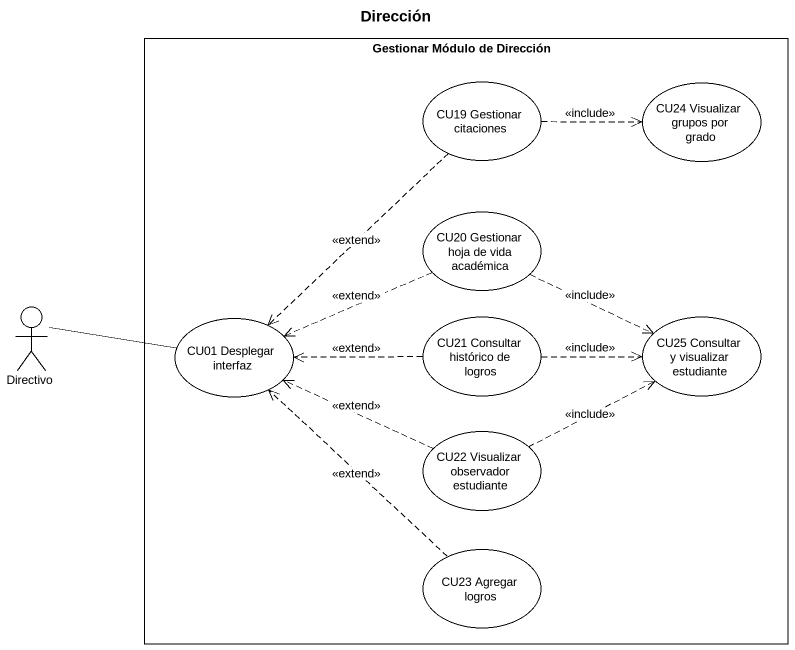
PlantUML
@startuml
title Dirección
rectangle "Gestionar Módulo de Dirección" as Gestionar_Módulo_de {
  usecase "CU19 Gestionar citaciones" as CU19_Gestionar_citaciones
  usecase "CU24 Visualizar grupos por grado" as CU24_Visualizar_grupos_por
  usecase "CU20 Gestionar hoja de vida académica" as CU20_Gestionar_hoja_de_vida
  usecase "CU01 Desplegar interfaz" as CU01_Desplegar_interfaz
  usecase "CU21 Consultar histórico de logros" as CU21_Consultar_histórico_de
  usecase "CU25 Consultar y visualizar estudiante" as CU25_Consultar_y_visualizar
  usecase "CU22 Visualizar observador estudiante" as CU22_Visualizar_observador
  usecase "CU23 Agregar logros" as CU23_Agregar_logros
}
actor Directivo
CU19_Gestionar_citaciones .right.> CU24_Visualizar_grupos_por : <<include>>
CU19_Gestionar_citaciones ..> CU01_Desplegar_interfaz : <<extend>>
CU20_Gestionar_hoja_de_vida .left.> CU01_Desplegar_interfaz : <<extend>>
CU20_Gestionar_hoja_de_vida .right.> CU25_Consultar_y_visualizar : <<include>>
CU01_Desplegar_interfaz -left- Directivo
CU21_Consultar_histórico_de .left.> CU01_Desplegar_interfaz : <<extend>>
CU21_Consultar_histórico_de .right.> CU25_Consultar_y_visualizar : <<include>>
CU22_Visualizar_observador .left.> CU01_Desplegar_interfaz : <<extend>>
CU22_Visualizar_observador .right.> CU25_Consultar_y_visualizar : <<include>>
CU23_Agregar_logros .up.> CU01_Desplegar_interfaz : <<extend>>
@enduml
